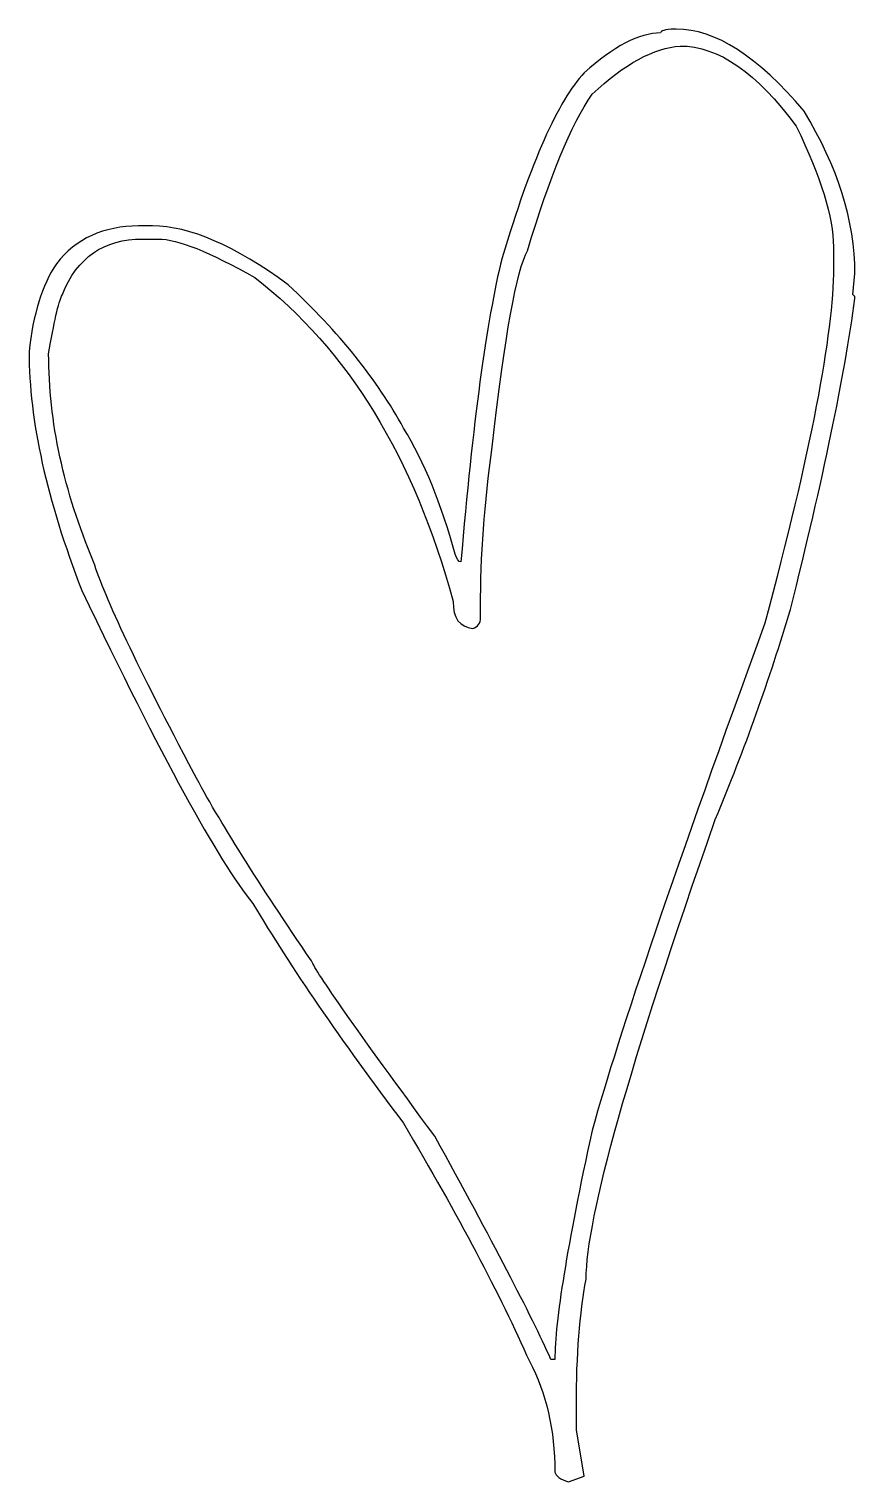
# Model space of a CAD drawing. Header units: centimetres. Extents: x -4 to 4, y -7.1 to 7.1.
import ezdxf

# ---------------------------------------------------------------- set-up
doc = ezdxf.new("R2010")
doc.units = ezdxf.units.CM
doc.header["$MEASUREMENT"] = 0
doc.layers.add('Camada 1', color=7, linetype='Continuous')

msp = doc.modelspace()

# ---------------------------------------------------------------- linework, layer by layer
at = {"layer": 'Camada 1'}
for points, knots in [([(2.25381, 7.05264), (2.25381, 7.05264), (2.27281, 7.05264), (2.27281, 7.05264), (2.27281, 7.05264), (2.65265, 7.05264), (3.06619, 6.78673), (3.51365, 6.25495), (3.51365, 6.25495), (3.84284, 5.71467), (4.00744, 5.18921), (4.00744, 4.67854), (4.00744, 4.67854), (4.00744, 4.67854), (3.98844, 4.47595), (3.98844, 4.47595), (3.98844, 4.47595), (3.98844, 4.47595), (4.00744, 4.45695), (4.00744, 4.45695), (4.00744, 4.45695), (4.00744, 4.45695), (4.00744, 4.43795), (4.00744, 4.43795), (4.00744, 4.43795), (3.90616, 3.68241), (3.69722, 2.6758), (3.38069, 1.4181), (3.38069, 1.4181), (3.18228, 0.74701), (2.93955, 0.06745), (2.65264, -0.62046), (2.65264, -0.62046), (1.81695, -3.00089), (1.39912, -4.48864), (1.39912, -5.08374), (1.39912, -5.08374), (1.33578, -5.41293), (1.30413, -5.82029), (1.30413, -6.30561), (1.30413, -6.30561), (1.30413, -6.30561), (1.30413, -6.5462), (1.30413, -6.5462), (1.30413, -6.5462), (1.30413, -6.5462), (1.38012, -6.9957), (1.38012, -6.9957), (1.38012, -6.9957), (1.38012, -6.9957), (1.22817, -7.05266), (1.22817, -7.05266), (1.22817, -7.05266), (1.1479, -7.02734), (1.10358, -6.9957), (1.09524, -6.9577), (1.09524, -6.9577), (1.09524, -6.54834), (1.01293, -6.18951), (0.84833, -5.88143), (0.84833, -5.88143), (0.56546, -5.23984), (0.15824, -4.46964), (-0.37354, -3.57064), (-0.37354, -3.57064), (-0.98131, -2.76445), (-1.46878, -2.05336), (-1.83597, -1.43712), (-1.83597, -1.43712), (-2.17364, -1.01927), (-2.7266, -0.00634), (-3.49466, 1.60172), (-3.49466, 1.60172), (-3.83652, 2.47956), (-4.00747, 3.25195), (-4.00747, 3.91884), (-4.00747, 3.91884), (-3.96948, 4.2818), (-3.88084, 4.56667), (-3.74156, 4.7735), (-3.74156, 4.7735), (-3.55162, 5.01827), (-3.28574, 5.14069), (-2.94387, 5.14069), (-2.94387, 5.14069), (-2.94387, 5.14069), (-2.81092, 5.14068), (-2.81092, 5.14068), (-2.81092, 5.14068), (-2.44804, 5.14068), (-2.00905, 4.95076), (-1.49409, 4.5709), (-1.49409, 4.5709), (-1.00027, 4.11084), (-0.62676, 3.64658), (-0.37353, 3.17811), (-0.37353, 3.17811), (-0.17094, 2.84892), (-0.0043, 2.44156), (0.12661, 1.95624), (0.12661, 1.95624), (0.14346, 1.9056), (0.16243, 1.88028), (0.1836, 1.88028), (0.1836, 1.88028), (0.29756, 3.22661), (0.43048, 4.21007), (0.58243, 4.83049), (0.58243, 4.83049), (0.86098, 5.75899), (1.12689, 6.35833), (1.38012, 6.62847), (1.38012, 6.62847), (1.66703, 6.88588), (1.91394, 7.01466), (2.12082, 7.01466), (2.12082, 7.01466), (2.12086, 7.03573), (2.16518, 7.04841), (2.25381, 7.05264)], [0, 0, 0, 0, 0.03225806, 0.03225806, 0.03225806, 0.03225806, 0.06451613, 0.06451613, 0.06451613, 0.06451613, 0.09677419, 0.09677419, 0.09677419, 0.09677419, 0.12903226, 0.12903226, 0.12903226, 0.12903226, 0.16129032, 0.16129032, 0.16129032, 0.16129032, 0.19354839, 0.19354839, 0.19354839, 0.19354839, 0.22580645, 0.22580645, 0.22580645, 0.22580645, 0.25806452, 0.25806452, 0.25806452, 0.25806452, 0.29032258, 0.29032258, 0.29032258, 0.29032258, 0.32258065, 0.32258065, 0.32258065, 0.32258065, 0.35483871, 0.35483871, 0.35483871, 0.35483871, 0.38709677, 0.38709677, 0.38709677, 0.38709677, 0.41935484, 0.41935484, 0.41935484, 0.41935484, 0.4516129, 0.4516129, 0.4516129, 0.4516129, 0.48387097, 0.48387097, 0.48387097, 0.48387097, 0.51612903, 0.51612903, 0.51612903, 0.51612903, 0.5483871, 0.5483871, 0.5483871, 0.5483871, 0.58064516, 0.58064516, 0.58064516, 0.58064516, 0.61290323, 0.61290323, 0.61290323, 0.61290323, 0.64516129, 0.64516129, 0.64516129, 0.64516129, 0.67741935, 0.67741935, 0.67741935, 0.67741935, 0.70967742, 0.70967742, 0.70967742, 0.70967742, 0.74193548, 0.74193548, 0.74193548, 0.74193548, 0.77419355, 0.77419355, 0.77419355, 0.77419355, 0.80645161, 0.80645161, 0.80645161, 0.80645161, 0.83870968, 0.83870968, 0.83870968, 0.83870968, 0.87096774, 0.87096774, 0.87096774, 0.87096774, 0.90322581, 0.90322581, 0.90322581, 0.90322581, 0.93548387, 0.93548387, 0.93548387, 0.93548387, 1, 1, 1, 1]), ([(0.37353, 1.43712), (0.37353, 1.43712), (0.37353, 1.34216), (0.37353, 1.34216), (0.37353, 1.34216), (0.37353, 1.28303), (0.34821, 1.2472), (0.29757, 1.23453), (0.29757, 1.23453), (0.17094, 1.2472), (0.10763, 1.3337), (0.10763, 1.49411), (0.10763, 1.49411), (-0.27221, 2.89534), (-0.91379, 3.94418), (-1.81698, 4.64059), (-1.81698, 4.64059), (-2.25595, 4.88959), (-2.56832, 5.0141), (-2.75395, 5.0141), (-2.75395, 5.0141), (-2.75395, 5.0141), (-2.90591, 5.01411), (-2.90591, 5.01411), (-2.90591, 5.01411), (-3.28159, 5.01411), (-3.54115, 4.8347), (-3.68461, 4.47597), (-3.68461, 4.47597), (-3.7226, 4.39577), (-3.76692, 4.20374), (-3.81756, 3.89987), (-3.81756, 3.89987), (-3.81756, 3.24145), (-3.67196, 2.56822), (-3.38073, 1.88031), (-3.38073, 1.88031), (-3.27527, 1.53844), (-2.95023, 0.85254), (-2.40577, -0.17725), (-2.40577, -0.17725), (-2.16103, -0.63725), (-1.78117, -1.24297), (-1.26621, -1.99422), (-1.26621, -1.99422), (-1.22404, -2.10397), (-0.8252, -2.67163), (-0.06966, -3.69724), (-0.06966, -3.69724), (0.48747, -4.71017), (0.863, -5.4319), (1.05723, -5.8624), (1.05723, -5.8624), (1.05723, -5.8624), (1.09526, -5.86241), (1.09526, -5.86241), (1.09526, -5.86241), (1.09526, -5.49522), (1.21554, -4.75449), (1.45613, -3.64025), (1.45613, -3.64025), (1.72204, -2.69061), (2.28118, -1.04876), (3.13383, 1.28521), (3.13383, 1.28521), (3.57698, 2.94391), (3.79857, 4.09397), (3.79857, 4.73556), (3.79857, 4.73556), (3.79857, 4.73556), (3.79857, 4.93815), (3.79857, 4.93815), (3.79857, 4.93815), (3.79857, 5.22512), (3.67826, 5.61556), (3.4377, 6.10938), (3.4377, 6.10938), (3.05784, 6.62852), (2.68216, 6.88808), (2.31079, 6.88808), (2.31079, 6.88808), (2.05756, 6.87117), (1.77265, 6.71499), (1.45611, 6.41958), (1.45611, 6.41958), (1.25352, 6.12412), (1.04458, 5.61763), (0.82936, 4.90016), (0.82936, 4.90016), (0.72376, 4.71442), (0.60978, 4.07924), (0.48749, 2.99455), (0.48749, 2.99455), (0.41152, 2.45005), (0.37353, 1.93092), (0.37353, 1.43712)], [0, 0, 0, 0, 0.04, 0.04, 0.04, 0.04, 0.08, 0.08, 0.08, 0.08, 0.12, 0.12, 0.12, 0.12, 0.16, 0.16, 0.16, 0.16, 0.2, 0.2, 0.2, 0.2, 0.24, 0.24, 0.24, 0.24, 0.28, 0.28, 0.28, 0.28, 0.32, 0.32, 0.32, 0.32, 0.36, 0.36, 0.36, 0.36, 0.4, 0.4, 0.4, 0.4, 0.44, 0.44, 0.44, 0.44, 0.48, 0.48, 0.48, 0.48, 0.52, 0.52, 0.52, 0.52, 0.56, 0.56, 0.56, 0.56, 0.6, 0.6, 0.6, 0.6, 0.64, 0.64, 0.64, 0.64, 0.68, 0.68, 0.68, 0.68, 0.72, 0.72, 0.72, 0.72, 0.76, 0.76, 0.76, 0.76, 0.8, 0.8, 0.8, 0.8, 0.84, 0.84, 0.84, 0.84, 0.88, 0.88, 0.88, 0.88, 0.92, 0.92, 0.92, 0.92, 1, 1, 1, 1])]:
    msp.add_open_spline(points, degree=3, knots=knots, dxfattribs=at)

doc.saveas('drawing.dxf')
